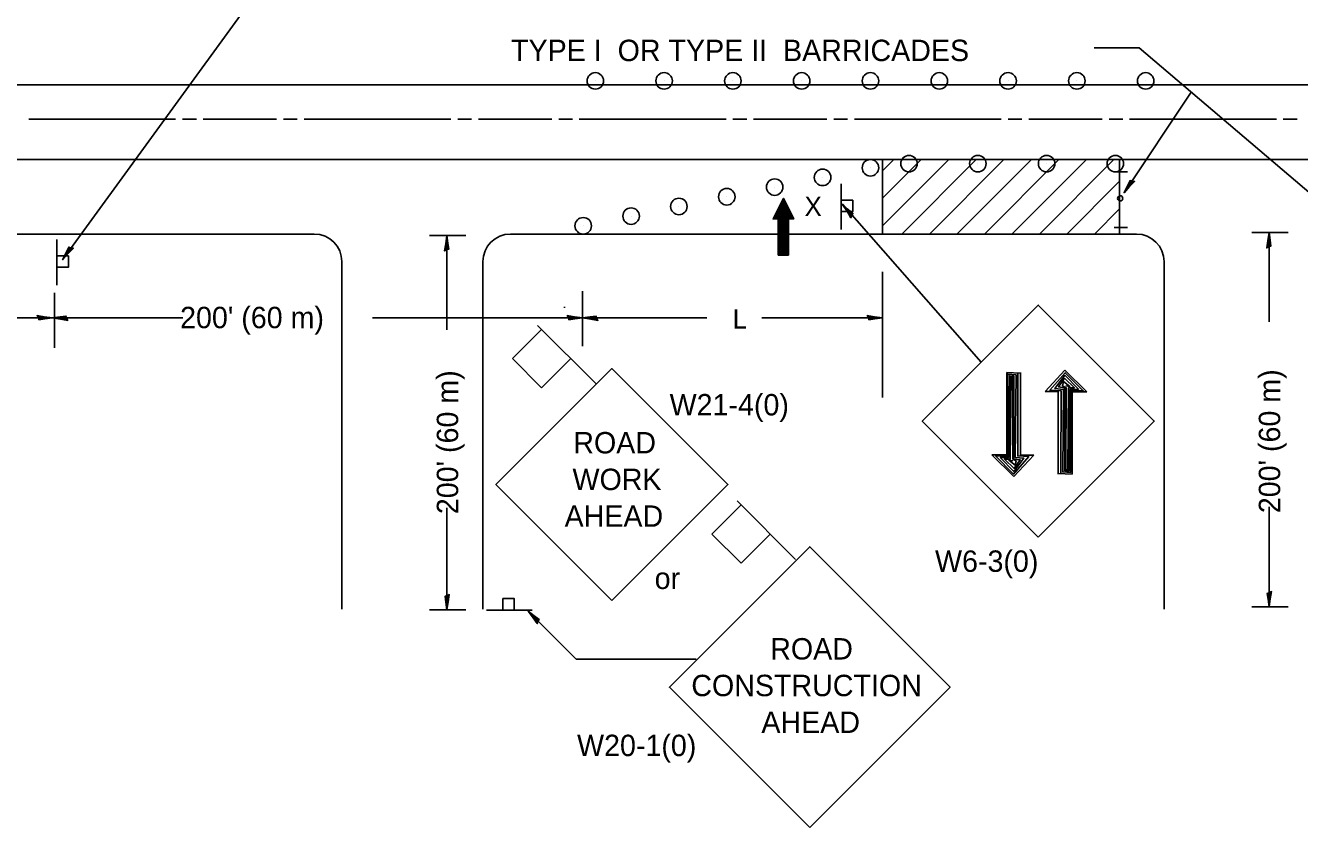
# Model space of a CAD drawing. Extents: x 87241 to 87921, y 74957 to 75436.
# Drawn here: x 87469.1 to 87612, y 75121.7 to 75211.6 of the extents above; entities that cross this region are included whole.
import ezdxf

# ---------------------------------------------------------------- set-up
doc = ezdxf.new("R2010")
doc.units = 0
for name, color, linetype in [('Alignment_EX_50 Centerline', 7, 'Continuous'), ('Design_PR_EOP', 7, 'Continuous'), ('Design_PR_PMK Symbols', 7, 'Continuous'), ('Design_PR_Roadway Dimensions', 7, 'Continuous'), ('Stage_Construction Traffic Control', 7, 'Continuous'), ('Topo_Traffic Sign', 7, 'Continuous')]:
    doc.layers.add(name, color=color, linetype=linetype)

msp = doc.modelspace()

# ---------------------------------------------------------------- linework, layer by layer
at = {"layer": 'Alignment_EX_50 Centerline'}
for points in [[(87469.52, 75201.1), (87485.97, 75201.1)], [(87486.75, 75201.1), (87488.29, 75201.1)], [(87489.06, 75201.1), (87497.29, 75201.1)], [(87498.06, 75201.1), (87499.6, 75201.1)], [(87500.37, 75201.1), (87516.83, 75201.1)], [(87517.6, 75201.1), (87519.15, 75201.1)], [(87519.92, 75201.1), (87528.15, 75201.1)], [(87528.92, 75201.1), (87530.46, 75201.1)], [(87531.23, 75201.1), (87547.69, 75201.1)], [(87548.46, 75201.1), (87550, 75201.1)], [(87550.77, 75201.1), (87559, 75201.1)], [(87559.77, 75201.1), (87561.32, 75201.1)], [(87562.09, 75201.1), (87578.54, 75201.1)], [(87579.32, 75201.1), (87580.86, 75201.1)], [(87581.63, 75201.1), (87589.86, 75201.1)], [(87590.63, 75201.1), (87592.17, 75201.1)], [(87592.94, 75201.1), (87609.4, 75201.1)], [(87610.17, 75201.1), (87611.71, 75201.1)]]:
    msp.add_lwpolyline(points, dxfattribs=at)
at = {"layer": 'Design_PR_EOP'}
for p, q in [((87429.27, 75188.23), (87501.52, 75188.23)), ((87523.51, 75188.23), (87593.71, 75188.23)), ((87504.6, 75146.17), (87504.6, 75185.14)), ((87520.42, 75146.17), (87520.42, 75185.14)), ((87596.8, 75146.17), (87596.8, 75185.14))]:
    msp.add_line(p, q, dxfattribs=at)
for centre, start, end in [((87501.52, 75185.14), 0, 90), ((87523.51, 75185.14), 90, 180), ((87593.71, 75185.14), 0, 90)]:
    msp.add_arc(centre, 3.09, start, end, dxfattribs=at)
at = {"layer": 'Design_PR_PMK Symbols'}
for p, q in [((87385.31, 75204.94), (87858.91, 75204.94)), ((87385.31, 75196.59), (87858.91, 75196.59))]:
    msp.add_line(p, q, dxfattribs=at)
at = {"layer": 'Design_PR_Roadway Dimensions'}
for p, q in [((87610.7, 75188.39), (87606.64, 75188.39)), ((87608.58, 75188.39), (87608.58, 75178.4)), ((87518.51, 75188.05), (87514.45, 75188.05)), ((87516.39, 75188.05), (87516.39, 75177.49)), ((87565.23, 75184), (87565.23, 75169.91)), ((87472.37, 75181.64), (87472.37, 75175.47)), ((87531.59, 75181.82), (87531.59, 75175.64)), ((87461.8, 75178.82), (87472.15, 75178.82)), ((87472.15, 75178.82), (87486.79, 75178.82)), ((87508.04, 75178.82), (87531.59, 75178.82)), ((87531.59, 75178.82), (87545.53, 75178.82)), ((87551.7, 75178.82), (87565.23, 75178.82)), ((87516.39, 75157.52), (87516.39, 75146.09)), ((87608.58, 75157.65), (87608.58, 75146.42)), ((87518.51, 75146.09), (87514.45, 75146.09)), ((87610.7, 75146.42), (87606.64, 75146.42))]:
    msp.add_line(p, q, dxfattribs=at)
for points in [[(87608.56, 75186.82), (87608.79, 75186.87), (87608.69, 75187.53), (87608.58, 75188.39), (87608.45, 75187.48), (87608.31, 75186.68), (87608.56, 75186.82), (87608.71, 75186.89), (87608.58, 75187.81), (87608.4, 75186.8), (87608.6, 75186.95), (87608.57, 75187.38), (87608.51, 75186.96)], [(87516.37, 75186.48), (87516.6, 75186.53), (87516.5, 75187.2), (87516.39, 75188.05), (87516.26, 75187.14), (87516.12, 75186.34), (87516.37, 75186.48), (87516.52, 75186.55), (87516.39, 75187.48), (87516.21, 75186.46), (87516.41, 75186.61), (87516.38, 75187.04), (87516.32, 75186.63)], [(87470.58, 75178.84), (87470.63, 75178.61), (87471.3, 75178.71), (87472.15, 75178.82), (87471.24, 75178.95), (87470.44, 75179.09), (87470.58, 75178.84), (87470.65, 75178.69), (87471.58, 75178.82), (87470.56, 75179), (87470.71, 75178.8), (87471.14, 75178.83), (87470.73, 75178.89)], [(87473.73, 75178.8), (87473.67, 75179.03), (87473.01, 75178.93), (87472.15, 75178.82), (87473.07, 75178.69), (87473.87, 75178.55), (87473.73, 75178.8), (87473.66, 75178.95), (87472.73, 75178.82), (87473.74, 75178.64), (87473.59, 75178.84), (87473.17, 75178.81), (87473.58, 75178.75)], [(87530.02, 75178.84), (87530.07, 75178.61), (87530.74, 75178.71), (87531.59, 75178.82), (87530.68, 75178.95), (87529.88, 75179.09), (87530.02, 75178.84), (87530.09, 75178.69), (87531.02, 75178.82), (87530, 75179), (87530.15, 75178.8), (87530.58, 75178.83), (87530.17, 75178.89)], [(87533.17, 75178.8), (87533.11, 75179.03), (87532.45, 75178.93), (87531.59, 75178.82), (87532.51, 75178.69), (87533.31, 75178.55), (87533.17, 75178.8), (87533.1, 75178.95), (87532.17, 75178.82), (87533.18, 75178.64), (87533.03, 75178.84), (87532.61, 75178.81), (87533.02, 75178.75)], [(87563.66, 75178.84), (87563.71, 75178.61), (87564.38, 75178.71), (87565.23, 75178.82), (87564.32, 75178.95), (87563.52, 75179.09), (87563.66, 75178.84), (87563.73, 75178.69), (87564.66, 75178.82), (87563.64, 75179), (87563.79, 75178.8), (87564.22, 75178.83), (87563.81, 75178.89)], [(87516.41, 75147.66), (87516.18, 75147.61), (87516.28, 75146.94), (87516.39, 75146.09), (87516.51, 75147), (87516.65, 75147.8), (87516.41, 75147.66), (87516.26, 75147.59), (87516.39, 75146.66), (87516.57, 75147.68), (87516.37, 75147.53), (87516.4, 75147.1), (87516.46, 75147.51)], [(87608.6, 75148), (87608.37, 75147.94), (87608.47, 75147.28), (87608.58, 75146.42), (87608.71, 75147.34), (87608.85, 75148.14), (87608.6, 75148), (87608.45, 75147.93), (87608.58, 75147), (87608.76, 75148.01), (87608.56, 75147.86), (87608.59, 75147.44), (87608.65, 75147.85)]]:
    msp.add_lwpolyline(points, dxfattribs=at)
at = {"layer": 'Stage_Construction Traffic Control'}
for p, q in [((87533.03, 75205.4), (87533.03, 75205.4)), ((87540.74, 75205.4), (87540.74, 75205.4)), ((87548.45, 75205.4), (87548.45, 75205.4)), ((87556.17, 75205.4), (87556.17, 75205.4)), ((87563.88, 75205.4), (87563.88, 75205.4)), ((87571.6, 75205.4), (87571.6, 75205.4)), ((87579.31, 75205.4), (87579.31, 75205.4)), ((87587.02, 75205.4), (87587.02, 75205.4)), ((87594.74, 75205.4), (87594.74, 75205.4)), ((87563.88, 75195.66), (87563.88, 75195.66)), ((87565.23, 75196.59), (87565.23, 75188.23)), ((87565.23, 75195.32), (87566.49, 75196.59)), ((87565.28, 75189.2), (87572.66, 75196.59)), ((87565.3, 75192.31), (87569.58, 75196.59)), ((87567.39, 75188.23), (87575.75, 75196.59)), ((87568.2, 75196.12), (87568.2, 75196.12)), ((87570.48, 75188.23), (87578.83, 75196.59)), ((87573.56, 75188.23), (87581.92, 75196.59)), ((87575.92, 75196.12), (87575.92, 75196.12)), ((87576.65, 75188.23), (87585.01, 75196.59)), ((87579.73, 75188.23), (87588.09, 75196.59)), ((87582.82, 75188.23), (87591.18, 75196.59)), ((87583.63, 75196.12), (87583.63, 75196.12)), ((87591.34, 75196.12), (87591.34, 75196.12)), ((87591.81, 75196.59), (87591.81, 75188.23)), ((87558.51, 75194.58), (87558.51, 75194.58)), ((87585.91, 75188.23), (87591.81, 75194.14)), ((87591.21, 75195.21), (87592.69, 75195.21)), ((87553.14, 75193.49), (87553.14, 75193.49)), ((87542.4, 75191.32), (87542.4, 75191.32)), ((87547.77, 75192.41), (87547.77, 75192.41)), ((87537.04, 75190.24), (87537.04, 75190.24)), ((87588.99, 75188.23), (87591.81, 75191.05)), ((87531.67, 75189.15), (87531.67, 75189.15)), ((87591.21, 75188.98), (87592.69, 75188.98)), ((87529.59, 75179.96), (87529.59, 75180.08))]:
    msp.add_line(p, q, dxfattribs=at)
for points in [[(87554.69, 75185.87), (87553.54, 75185.87), (87553.54, 75189.92), (87552.96, 75189.92), (87554.11, 75192.23), (87555.27, 75189.92), (87554.69, 75189.92), (87554.69, 75185.87)], [(87553.58, 75185.9), (87553.56, 75189.95), (87553.05, 75189.94), (87554.11, 75192.14), (87555.21, 75189.96), (87554.63, 75189.95), (87554.64, 75185.92), (87553.62, 75185.9), (87553.61, 75190.03), (87553.19, 75189.99), (87554.13, 75192.01), (87555.1, 75190.03), (87554.59, 75189.99), (87554.6, 75185.97), (87553.69, 75185.93), (87553.68, 75190.07), (87553.29, 75190.04), (87554.13, 75191.88), (87555.01, 75190.06), (87554.53, 75190.03), (87554.53, 75186.04), (87553.76, 75185.97), (87553.72, 75190.14), (87553.4, 75190.1), (87554.14, 75191.74), (87554.92, 75190.12), (87554.48, 75190.06), (87554.49, 75186.07), (87553.81, 75186.04), (87553.82, 75186.13), (87554.42, 75186.1), (87554.44, 75186.21), (87553.82, 75186.18), (87553.8, 75190.17), (87553.52, 75190.17), (87554.13, 75191.59), (87554.84, 75190.17), (87554.42, 75190.12), (87554.42, 75186.27), (87553.89, 75186.27), (87553.91, 75190.19), (87553.65, 75190.23), (87554.14, 75191.43), (87554.73, 75190.25), (87554.36, 75190.15), (87554.38, 75186.35), (87553.98, 75186.32), (87553.98, 75190.21), (87553.76, 75190.28), (87554.13, 75191.22), (87554.13, 75191.31), (87554.61, 75190.3), (87554.31, 75190.21), (87554.33, 75186.43), (87554.11, 75186.38), (87554.06, 75190.21), (87553.87, 75190.32), (87554.16, 75191.08), (87554.5, 75190.36), (87554.26, 75190.23), (87554.3, 75186.47), (87554.18, 75186.45), (87554.13, 75190.21), (87553.96, 75190.34), (87554.16, 75190.91), (87554.42, 75190.37), (87554.22, 75190.28), (87554.27, 75186.52), (87554.22, 75186.51), (87554.18, 75190.21), (87554.04, 75190.36), (87554.17, 75190.76), (87554.33, 75190.38), (87554.2, 75190.31), (87554.11, 75190.36), (87554.18, 75190.61), (87554.26, 75190.41), (87554.2, 75190.38), (87554.2, 75190.45), (87553.16, 75189.99), (87554.09, 75191.99), (87554.04, 75190.19), (87554.04, 75186.41), (87554.4, 75186.17), (87553.81, 75186.14), (87553.87, 75186.27), (87553.85, 75190.18), (87553.96, 75190.18), (87553.96, 75186.37)], [(87561.78, 75190.34), (87561.92, 75190.54), (87561.39, 75190.98), (87560.72, 75191.57), (87561.25, 75190.78), (87561.68, 75190.06), (87561.78, 75190.34), (87561.85, 75190.5), (87561.11, 75191.12), (87561.67, 75190.22), (87561.72, 75190.47), (87561.41, 75190.78), (87561.64, 75190.42)]]:
    msp.add_lwpolyline(points, dxfattribs=at)
for centre, radius in [((87533.03, 75205.4), 0.926), ((87540.74, 75205.4), 0.926), ((87548.45, 75205.4), 0.926), ((87556.17, 75205.4), 0.926), ((87563.88, 75205.4), 0.926), ((87571.6, 75205.4), 0.926), ((87579.31, 75205.4), 0.926), ((87587.02, 75205.4), 0.926), ((87594.74, 75205.4), 0.926), ((87568.2, 75196.12), 0.926), ((87575.92, 75196.12), 0.926), ((87583.63, 75196.12), 0.926), ((87591.34, 75196.12), 0.926), ((87558.51, 75194.58), 0.926), ((87563.88, 75195.66), 0.926), ((87553.14, 75193.49), 0.926), ((87547.77, 75192.41), 0.926), ((87537.04, 75190.24), 0.926), ((87542.4, 75191.32), 0.926), ((87591.88, 75192.23), 0.289), ((87531.67, 75189.15), 0.926)]:
    msp.add_circle(centre, radius, dxfattribs=at)
at = {"layer": 'Topo_Traffic Sign'}
for p, q in [((87502.4, 75225.38), (87473.29, 75185.34)), ((87588.96, 75209.1), (87593.99, 75209.1)), ((87593.99, 75209.1), (87613.31, 75192.69)), ((87599.85, 75204.12), (87592.32, 75192.85)), ((87560.61, 75193.86), (87560.61, 75188.72)), ((87576.3, 75173.87), (87560.73, 75191.57)), ((87472.66, 75187.63), (87472.66, 75182.49)), ((87527, 75177.54), (87523.73, 75174.27)), ((87533.11, 75171.43), (87526.56, 75177.98)), ((87523.73, 75174.27), (87527, 75170.99)), ((87527, 75170.99), (87530.27, 75174.27)), ((87579.16, 75163.43), (87579.16, 75172.69)), ((87579.16, 75172.69), (87580.7, 75172.62)), ((87580.7, 75172.69), (87580.7, 75163.43)), ((87583.45, 75170.56), (87585.69, 75172.96)), ((87585.69, 75172.96), (87588.15, 75170.53)), ((87584.97, 75170.56), (87583.45, 75170.56)), ((87584.94, 75161.31), (87584.94, 75170.57)), ((87588.15, 75170.53), (87586.46, 75170.53)), ((87586.46, 75170.53), (87588.15, 75170.53)), ((87586.48, 75170.57), (87586.48, 75161.31)), ((87579.95, 75161.04), (87577.49, 75163.47)), ((87577.49, 75163.47), (87579.18, 75163.47)), ((87579.18, 75163.47), (87577.49, 75163.47)), ((87582.19, 75163.44), (87579.95, 75161.04)), ((87580.67, 75163.44), (87582.2, 75163.44)), ((87586.48, 75161.31), (87584.94, 75161.38)), ((87555.49, 75151.75), (87548.95, 75158.3)), ((87549.38, 75157.86), (87546.11, 75154.59)), ((87546.11, 75154.59), (87549.38, 75151.32)), ((87549.38, 75151.32), (87552.65, 75154.59)), ((87520.82, 75146.07), (87525.96, 75146.07)), ((87525.5, 75145.95), (87530.89, 75140.57)), ((87544.34, 75140.57), (87530.89, 75140.57))]:
    msp.add_line(p, q, dxfattribs=at)
for points in [[(87593.21, 75194.15), (87592.99, 75194.23), (87592.7, 75193.62), (87592.32, 75192.85), (87592.93, 75193.54), (87593.49, 75194.13), (87593.21, 75194.15), (87593.05, 75194.17), (87592.64, 75193.33), (87593.35, 75194.07), (87593.1, 75194.06), (87592.89, 75193.69), (87593.17, 75193.99)], [(87474.23, 75186.66), (87473.99, 75186.76), (87473.69, 75186.13), (87473.29, 75185.34), (87473.93, 75186.04), (87474.51, 75186.64), (87474.23, 75186.66), (87474.05, 75186.69), (87473.62, 75185.83), (87474.37, 75186.59), (87474.11, 75186.57), (87473.88, 75186.2), (87474.18, 75186.51)], [(87582.69, 75154.25), (87595.7, 75167.25), (87582.69, 75180.26), (87569.69, 75167.25), (87582.69, 75154.25)], [(87534.88, 75147.12), (87547.89, 75160.13), (87534.88, 75173.14), (87521.88, 75160.13), (87534.88, 75147.12)], [(87580.42, 75172.59), (87580.39, 75163.35), (87581.63, 75163.28), (87579.92, 75161.32), (87577.9, 75163.35), (87579.27, 75163.35), (87579.3, 75172.5), (87580.2, 75172.44), (87580.11, 75163.19), (87581.07, 75163.1), (87579.95, 75161.6), (87578.43, 75163.16), (87579.36, 75163.19), (87579.49, 75172.34), (87579.95, 75172.31), (87579.95, 75163), (87580.67, 75162.91), (87580.01, 75161.94), (87578.9, 75163), (87579.55, 75163), (87579.64, 75172.22), (87579.86, 75172.15), (87579.83, 75163), (87580.23, 75162.79), (87580.11, 75162.32), (87579.39, 75162.88), (87579.86, 75162.79)], [(87585.22, 75161.41), (87585.25, 75170.65), (87584.01, 75170.71), (87585.72, 75172.68), (87587.74, 75170.65), (87586.37, 75170.65), (87586.34, 75161.5), (87585.44, 75161.56), (87585.53, 75170.81), (87584.57, 75170.9), (87585.69, 75172.4), (87587.21, 75170.84), (87586.28, 75170.81), (87586.15, 75161.65), (87585.69, 75161.69), (87585.69, 75170.99), (87584.97, 75171.09), (87585.62, 75172.05), (87586.74, 75170.99), (87586.09, 75170.99), (87586, 75161.78), (87585.78, 75161.84), (87585.81, 75170.99), (87585.41, 75171.21), (87585.53, 75171.68), (87586.25, 75171.12), (87585.78, 75171.21)], [(87557.07, 75121.68), (87572.81, 75137.42), (87557.07, 75153.16), (87541.33, 75137.42), (87557.07, 75121.68)], [(87526.6, 75144.82), (87526.73, 75145.02), (87526.18, 75145.42), (87525.5, 75145.95), (87526.06, 75145.21), (87526.52, 75144.55), (87526.6, 75144.82), (87526.66, 75144.98), (87525.9, 75145.54), (87526.5, 75144.7), (87526.53, 75144.94), (87526.21, 75145.23), (87526.46, 75144.89)]]:
    msp.add_lwpolyline(points, dxfattribs=at)
for points in [[(87561.9, 75192.03), (87560.61, 75192.03), (87560.61, 75190.74), (87561.9, 75190.74)], [(87473.95, 75185.8), (87472.66, 75185.8), (87472.66, 75184.51), (87473.95, 75184.51)], [(87522.66, 75147.36), (87522.66, 75146.07), (87523.94, 75146.07), (87523.94, 75147.36)]]:
    msp.add_lwpolyline(points, close=True, dxfattribs=at)

# ---------------------------------------------------------------- texts
at = {"layer": 'Design_PR_Roadway Dimensions'}
for s, height, p in [("200' (60 m)", 2.3999, (87486.47, 75177.67)), ('L', 2.16, (87548.43, 75177.63))]:
    msp.add_text(s, height=height, dxfattribs=at).set_placement(p)
for p in [(87517.65, 75156.82), (87609.82, 75156.93)]:
    msp.add_text("200' (60 m)", height=2.3999, rotation=90, dxfattribs=at).set_placement(p)
at = {"layer": 'Stage_Construction Traffic Control'}
msp.add_text('X', height=2.16, dxfattribs=at).set_placement((87556.49, 75190.25))
at = {"layer": 'Topo_Traffic Sign'}
for s, height, p in [('TYPE I  OR TYPE II  BARRICADES', 2.3999, (87523.58, 75207.62)), ('W21-4(0)', 2.4, (87541.36, 75167.89)), ('ROAD', 2.4, (87530.56, 75163.63)), ('WORK', 2.4, (87530.47, 75159.52)), ('AHEAD', 2.4, (87529.58, 75155.4)), ('W6-3(0)', 2.4, (87571.12, 75150.35)), ('or', 2.4, (87539.68, 75148.43)), ('W20-1(0)', 2.4, (87530.98, 75129.69))]:
    msp.add_text(s, height=height, dxfattribs=at).set_placement(p)
for s, height, p in [('ROAD', 2.4, (87552.64, 75140.52)), ('CONSTRUCTION', 2.3999, (87543.79, 75136.41)), ('AHEAD', 2.4, (87551.65, 75132.29))]:
    msp.add_text(s, height=height, rotation=0.0011, dxfattribs=at).set_placement(p)

doc.saveas('drawing.dxf')
